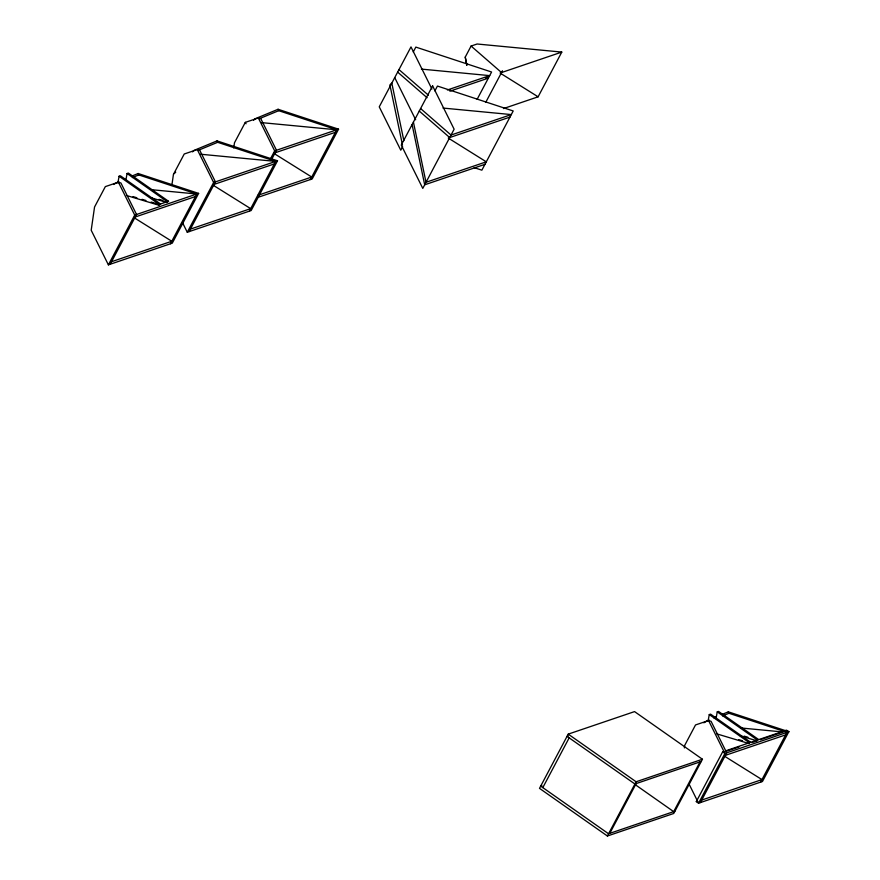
<?xml version="1.0" encoding="UTF-8"?>
<svg xmlns="http://www.w3.org/2000/svg" width="880" height="880" viewBox="0 0 880 880"><rect width="100%" height="100%" fill="white"/><g stroke="black" fill="none" stroke-linecap="round" stroke-linejoin="round"><path stroke-width="1.32" d="M171.952 184.712L173.437 174.383L184.239 153.989L197.285 149.578L199.793 150.359L215.435 181.874L189.09 231.627M233.75 147.939L234.487 142.769L245.289 122.375L258.335 117.964L260.843 118.756L276.485 150.26L271.348 159.962M684.354 747.923L684.728 745.338L695.519 724.944L708.565 720.533L711.073 721.325L726.726 752.829L700.381 802.582M117.876 182.963L119.086 176.231L120.395 175.791L160.556 203.973L158.84 205.205L126.533 195.492M125.862 180.257L127.072 173.514L128.37 173.074L168.531 201.267L166.815 202.488L151.305 197.835M708.059 721.303L709.258 714.571L710.567 714.131L750.728 742.324M716.034 718.597L717.244 711.865L718.542 711.425L758.714 739.607M108.394 264.858L134.728 215.105L198.616 193.402L172.282 243.155L108.394 264.858L91.201 230.252L94.556 206.998L105.347 186.604L118.393 182.193L120.901 182.974L136.543 214.489L110.198 264.242M158.84 205.205L159.247 204.413L168.531 201.267M166.815 202.488L167.233 201.707L127.072 173.514M170.467 243.771L196.812 194.018L138.776 174.922L132.429 177.54M182.534 222.695L187.275 232.243L213.62 182.49L197.285 149.578M270.171 159.368L274.67 150.876L258.335 117.964M249.359 211.156L275.693 161.403L217.668 142.307L198.638 150.172M192.544 151.855L194.073 150.381L217.03 140.888L277.508 160.787L251.163 210.54L187.275 232.243M310.398 179.542L336.743 129.789L278.707 110.693L259.677 118.569M253.594 120.241L255.112 118.767L278.069 109.274L338.558 129.173L312.213 178.926L257.84 197.395M413.27 51.931L415.833 47.091L491.59 72.017L477.136 99.308M402.633 146.685L400.774 150.194L379.247 106.843L410.993 46.904L431.915 89.045M434.885 90.882L437.448 86.053L513.205 110.968L481.866 170.17L474.155 167.64M466.763 65.175L465.245 57.09L471.086 46.046L477.114 44L561.792 52.085L538.109 96.811L503.492 108.57M485.727 102.388L502.48 70.752M568.227 734.129L539.506 788.359L607.398 836L673.728 813.472L702.438 759.242L634.557 711.601L568.227 734.129L636.108 781.77L702.438 759.242M542.817 787.611L569.162 737.858M607.398 836L636.108 781.77M609.796 833.349L636.141 783.596M700.029 761.893L673.684 811.646L634.744 784.311M689.084 784.102L698.566 803.198L724.911 753.445L788.799 731.742L785.301 730.576L786.533 730.158L788.799 731.742L762.454 781.495L698.566 803.198L696.3 801.614L722.645 751.861L723.91 751.432M760.639 782.111L786.984 732.358L728.948 713.273L722.601 715.891M113.652 184.459L118.8 181.489M174.207 173.646L175.725 172.172M703.824 722.81L708.972 719.84M132.088 176L138.138 173.503L198.616 193.402M713.812 717.838L716.232 716.837M722.271 714.34L728.31 711.843L788.799 731.742M447.37 89.991L489.687 75.625L421.399 69.102M561.792 52.085L501.523 72.545L471.086 46.046M449.889 91.201L488.356 78.133L485.617 77.869M274.648 150.887L338.558 129.173M275.154 152.768L335.412 132.308M213.598 182.501L277.508 160.787M214.104 184.382L274.362 163.911M135.212 216.997L195.481 196.526M257.884 195.327L311.729 177.034L273.702 153.263M509.971 117.095L449.702 137.555L419.265 111.056M190.421 229.108L250.679 208.648L213.807 185.603M111.529 261.723L171.798 241.263L133.76 217.492M484.957 164.329L424.688 184.8L412.093 124.608M568.26 735.955L567.039 736.373L634.92 784.003L701.25 761.475M541.915 785.708L540.694 786.126L608.575 833.767L674.905 811.228M725.714 750.816L783.453 731.203M726.55 751.168L739.024 746.933M752.829 742.247L756.613 740.96M760.386 739.684L783.046 731.984M725.395 755.337L785.653 734.877M696.3 801.614L697.565 801.185M701.712 800.074L761.97 779.603L725.087 756.558M443.014 108.064L511.302 114.576L451.033 135.047L420.596 108.548M261.635 122.628L336.743 129.789M200.585 154.231L275.693 161.403M151.734 189.717L196.812 194.018M740.542 727.936L782.881 731.973M159.071 199.331L162.954 200.497M133.001 196.603L136.873 197.769M142.043 199.32L145.926 200.486M151.096 202.037L157.553 203.984M744.084 736.12L747.956 737.286M740.19 735.79L756.987 740.839L757.405 740.047L717.244 711.865M738.683 739.607L742.555 740.773M716.705 733.843L749.012 743.545L749.43 742.764L709.258 714.571M500.082 73.04L538.109 96.811M448.25 138.05L486.288 161.821L426.019 182.292L413.424 122.1M119.086 176.231L159.247 204.413M722.645 751.861L724.911 753.445L708.565 720.533M398.981 69.586L428.406 95.205M397.65 72.105L427.075 97.713M245.289 122.375L246.048 123.761M394.724 77.616L415.657 119.757M118.393 182.193L134.728 215.105M728.31 711.843L728.948 713.273M278.069 109.274L278.707 110.693M217.03 140.888L217.668 142.307M138.138 173.503L138.776 174.922M465.245 57.09L466.917 65.109M403.854 140.657L391.809 83.138L389.895 84.909L402.501 145.101M432.608 85.855L401.258 145.057L422.785 188.408L454.124 129.206L432.608 85.855"/></g></svg>
